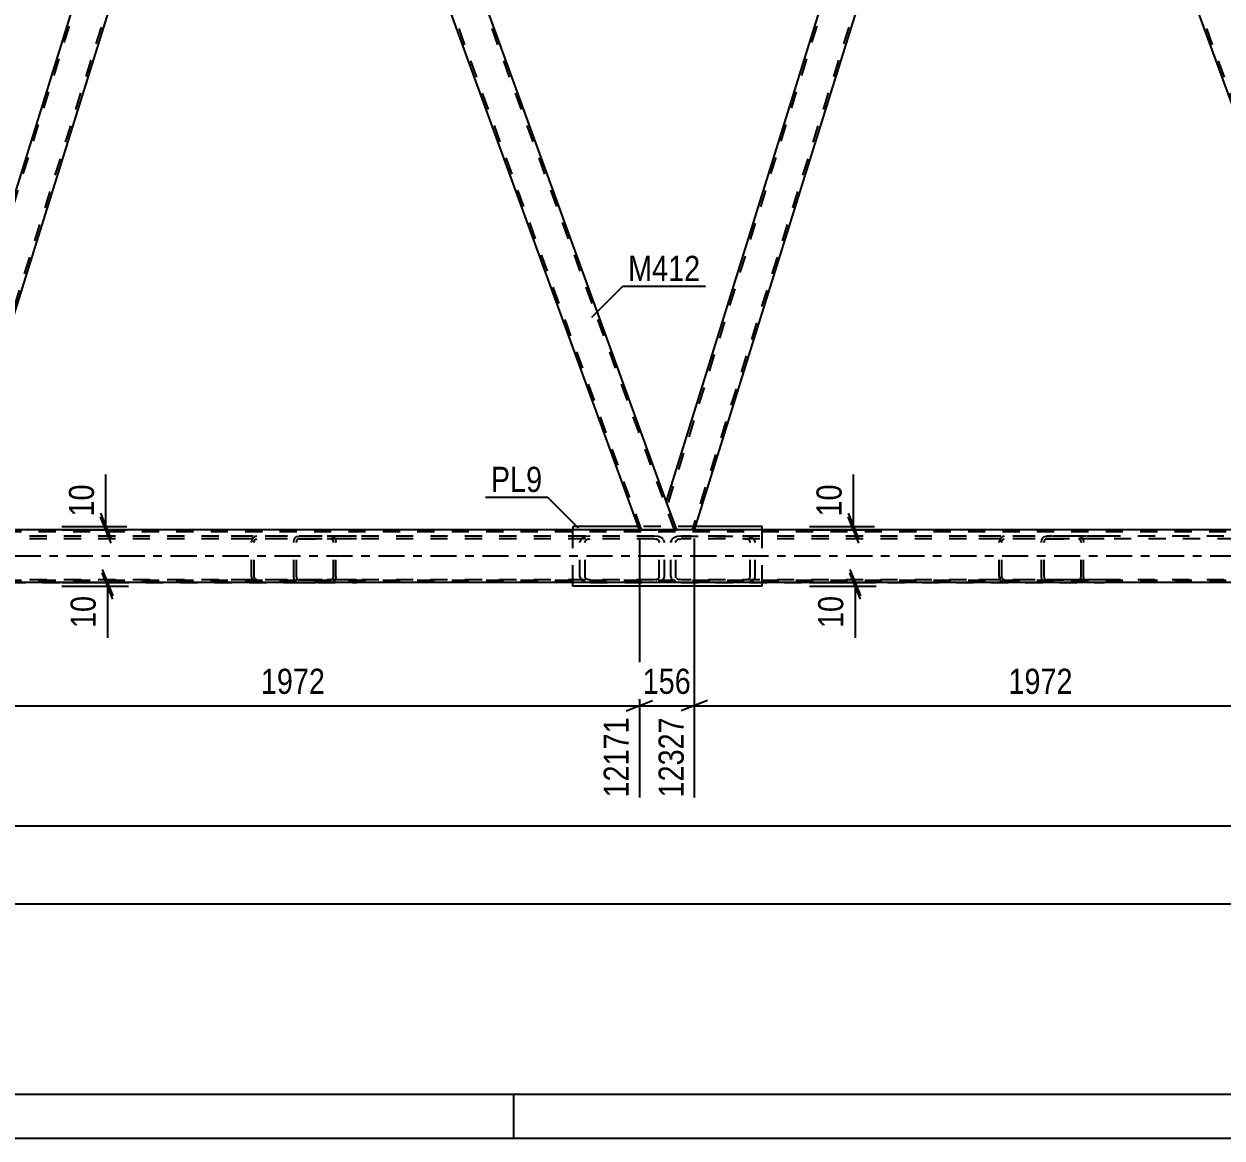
# Model space of a CAD drawing. Header units: millimetres. Extents: x -815 to 374, y -743 to 98.
# Drawn here: x -311.3 to -174.9, y -742.9 to -616 of the extents above; entities that cross this region are included whole.
import ezdxf

# ---------------------------------------------------------------- set-up
doc = ezdxf.new("R2010")
doc.units = ezdxf.units.MM
doc.linetypes.add('DXK_LINE_DOT2', pattern=[3.9198, 1.9599, -1.9599])
doc.linetypes.add('DXK_LINE_DOT3', pattern=[5.9187, 2.979, -0.9799, 0.9799, -0.9799])
doc.styles.add('Arial Narrow', font='ARIALN.TTF', dxfattribs={"height": 0.2})

# ---------------------------------------------------------------- blocks, each defined once
blk = doc.blocks.new('Unknown-232933173-1133')
at = {"color": 5, "linetype": 'Continuous'}
for p, q in [((-809.53, -737.85), (369.47, -737.85)), ((-255.53, -742.85), (-255.53, -737.85)), ((-814.53, -742.85), (374.47, -742.85))]:
    blk.add_line(p, q, dxfattribs=at)
blk = doc.blocks.new('Part-232933173-8717 - 8685')
at = {"color": 7, "linetype": 'DXK_LINE_DOT2'}
for p, q in [((-237.58, -674.7), (-237.67, -674.94)), ((-237.67, -678.94), (-237.67, -674.94)), ((-237.08, -674.94), (-237.04, -674.82)), ((-237.08, -678.94), (-237.08, -674.94)), ((-236.5, -674.3), (-236.95, -674.35)), ((-236.72, -674.65), (-236.5, -674.62)), ((-236.5, -674.3), (-229.22, -674.3)), ((-188.33, -674.3), (-236.5, -674.3)), ((-188.33, -674.62), (-236.5, -674.62)), ((-228.78, -674.35), (-229.22, -674.3)), ((-229.22, -674.62), (-229, -674.65)), ((-228.69, -674.82), (-228.64, -674.94)), ((-228.64, -678.94), (-228.64, -674.94)), ((-228.06, -674.94), (-228.15, -674.7)), ((-228.06, -678.94), (-228.06, -674.94)), ((-237.67, -678.94), (-237.58, -679.19)), ((-237.04, -679.06), (-237.08, -678.94)), ((-236.5, -679.26), (-236.72, -679.24)), ((-188.33, -679.26), (-236.5, -679.26)), ((-229, -679.24), (-229.22, -679.26)), ((-228.64, -678.94), (-228.69, -679.06)), ((-228.15, -679.19), (-228.06, -678.94)), ((-236.95, -679.53), (-236.5, -679.58)), ((-236.5, -679.58), (-229.22, -679.58)), ((-236.5, -679.58), (-188.33, -679.58)), ((-229.22, -679.58), (-228.78, -679.53))]:
    blk.add_line(p, q, dxfattribs=at)
for centre, radius, start, end in [((-236.77, -675.43), 1.09, 99.5182, 138.0638), ((-236.63, -675.18), 0.545, 99.5182, 138.0638), ((-229.09, -675.18), 0.545, 41.9363, 80.4819), ((-228.96, -675.43), 1.09, 41.9363, 80.4819), ((-236.77, -678.46), 1.09, 221.9363, 260.4819), ((-236.63, -678.7), 0.545, 221.9363, 260.4819), ((-229.09, -678.7), 0.545, 279.5182, 318.0638), ((-228.96, -678.46), 1.09, 279.5182, 318.0638)]:
    blk.add_arc(centre, radius, start, end, dxfattribs=at)
blk = doc.blocks.new('Part-232933173-8782 - 8685')
at = {"color": 2, "linetype": 'Continuous'}
for p, q in [((-201.48, -552.58), (-238.18, -670.33)), ((-200.16, -552.58), (-201.48, -552.58)), ((-200.16, -552.58), (-198.61, -556.83)), ((-198.61, -556.83), (-235, -673.58)), ((-237, -673.58), (-238.18, -670.33))]:
    blk.add_line(p, q, dxfattribs=at)
at = {"color": 7, "linetype": 'DXK_LINE_DOT2'}
for p, q in [((-201.23, -552.58), (-238.04, -670.7)), ((-198.75, -556.46), (-235.25, -673.58)), ((-235, -673.58), (-237, -673.58))]:
    blk.add_line(p, q, dxfattribs=at)
blk = doc.blocks.new('Part-232933173-8718 - 8685')
at = {"color": 7, "linetype": 'DXK_LINE_DOT2'}
for p, q in [((-195.47, -674.94), (-195.42, -674.7)), ((-195.47, -678.94), (-195.47, -674.94)), ((-195.42, -674.7), (-195.29, -674.49)), ((-195.29, -674.49), (-195.11, -674.35)), ((-195.15, -674.82), (-195.17, -674.94)), ((-195.17, -678.94), (-195.17, -674.94)), ((-195.09, -674.72), (-195.15, -674.82)), ((-195.11, -674.35), (-194.88, -674.3)), ((-194.99, -674.65), (-195.09, -674.72)), ((-194.88, -674.62), (-194.99, -674.65)), ((-155.09, -674.3), (-194.88, -674.3)), ((-194.88, -674.62), (-191.24, -674.62)), ((-161.71, -674.62), (-194.88, -674.62)), ((-191.24, -674.3), (-191.02, -674.35)), ((-191.13, -674.65), (-191.24, -674.62)), ((-191.04, -674.72), (-191.13, -674.65)), ((-190.97, -674.82), (-191.04, -674.72)), ((-191.02, -674.35), (-190.83, -674.49)), ((-190.95, -674.94), (-190.97, -674.82)), ((-190.95, -678.94), (-190.95, -674.94)), ((-190.83, -674.49), (-190.71, -674.7)), ((-190.71, -674.7), (-190.66, -674.94)), ((-190.66, -678.94), (-190.66, -674.94)), ((-162.78, -674.7), (-162.87, -674.94)), ((-162.87, -678.94), (-162.87, -674.94)), ((-162.29, -674.94), (-162.25, -674.82)), ((-162.29, -678.94), (-162.29, -674.94)), ((-161.71, -674.3), (-162.15, -674.35)), ((-161.93, -674.65), (-161.71, -674.62)), ((-155.09, -674.62), (-161.71, -674.62)), ((-155.09, -679.58), (-155.09, -674.3)), ((-195.42, -679.19), (-195.47, -678.94)), ((-195.29, -679.39), (-195.42, -679.19)), ((-195.11, -679.53), (-195.29, -679.39)), ((-195.17, -678.94), (-195.15, -679.06)), ((-195.15, -679.06), (-195.09, -679.17)), ((-195.09, -679.17), (-194.99, -679.24)), ((-194.99, -679.24), (-194.88, -679.26)), ((-194.88, -679.26), (-191.24, -679.26)), ((-155.09, -679.26), (-194.88, -679.26)), ((-191.24, -679.26), (-191.13, -679.24)), ((-191.13, -679.24), (-191.04, -679.17)), ((-191.04, -679.17), (-190.97, -679.06)), ((-190.83, -679.39), (-191.02, -679.53)), ((-190.97, -679.06), (-190.95, -678.94)), ((-190.71, -679.19), (-190.83, -679.39)), ((-190.66, -678.94), (-190.71, -679.19)), ((-162.87, -678.94), (-162.78, -679.19)), ((-162.25, -679.06), (-162.29, -678.94)), ((-161.71, -679.26), (-161.93, -679.24)), ((-194.88, -679.58), (-195.11, -679.53)), ((-155.09, -679.58), (-194.88, -679.58)), ((-191.02, -679.53), (-191.24, -679.58)), ((-162.15, -679.53), (-161.71, -679.58)), ((-161.71, -679.58), (-155.09, -679.58))]:
    blk.add_line(p, q, dxfattribs=at)
for centre, radius, start, end in [((-161.97, -675.43), 1.09, 99.5182, 138.0638), ((-161.84, -675.18), 0.545, 99.5182, 138.0638), ((-161.97, -678.46), 1.09, 221.9363, 260.4819), ((-161.84, -678.7), 0.545, 221.9363, 260.4819)]:
    blk.add_arc(centre, radius, start, end, dxfattribs=at)
blk = doc.blocks.new('Part-232933173-8719 - 8685')
at = {"color": 7, "linetype": 'DXK_LINE_DOT2'}
for p, q in [((-320.96, -679.58), (-320.96, -674.3)), ((-320.96, -674.3), (-314.36, -674.3)), ((-273.46, -674.3), (-320.96, -674.3)), ((-273.46, -674.62), (-320.96, -674.62)), ((-313.91, -674.35), (-314.36, -674.3)), ((-314.36, -674.62), (-314.13, -674.65)), ((-313.82, -674.82), (-313.77, -674.94)), ((-313.77, -678.94), (-313.77, -674.94)), ((-313.19, -674.94), (-313.28, -674.7)), ((-313.19, -678.94), (-313.19, -674.94)), ((-273.46, -679.26), (-320.96, -679.26)), ((-314.13, -679.24), (-314.36, -679.26)), ((-313.77, -678.94), (-313.82, -679.06)), ((-313.28, -679.19), (-313.19, -678.94)), ((-320.96, -679.58), (-273.46, -679.58)), ((-314.36, -679.58), (-313.91, -679.53))]:
    blk.add_line(p, q, dxfattribs=at)
for centre, radius, start, end in [((-314.22, -675.18), 0.545, 41.9363, 80.4819), ((-314.09, -675.43), 1.09, 41.9363, 80.4819), ((-314.22, -678.7), 0.545, 279.5182, 318.0638), ((-314.09, -678.46), 1.09, 279.5182, 318.0638)]:
    blk.add_arc(centre, radius, start, end, dxfattribs=at)
blk = doc.blocks.new('Part-232933173-8720 - 8685')
at = {"color": 7, "linetype": 'DXK_LINE_DOT2'}
for p, q in [((-280.6, -674.94), (-280.55, -674.7)), ((-280.6, -678.94), (-280.6, -674.94)), ((-280.55, -674.7), (-280.43, -674.49)), ((-280.43, -674.49), (-280.24, -674.35)), ((-280.29, -674.82), (-280.31, -674.94)), ((-280.31, -678.94), (-280.31, -674.94)), ((-280.22, -674.72), (-280.29, -674.82)), ((-280.24, -674.35), (-280.02, -674.3)), ((-280.13, -674.65), (-280.22, -674.72)), ((-280.02, -674.62), (-280.13, -674.65)), ((-239.56, -674.3), (-280.02, -674.3)), ((-280.02, -674.62), (-276.38, -674.62)), ((-239.56, -674.62), (-280.02, -674.62)), ((-276.38, -674.3), (-276.15, -674.35)), ((-276.27, -674.65), (-276.38, -674.62)), ((-276.17, -674.72), (-276.27, -674.65)), ((-276.11, -674.82), (-276.17, -674.72)), ((-276.15, -674.35), (-275.97, -674.49)), ((-276.09, -674.94), (-276.11, -674.82)), ((-276.09, -678.94), (-276.09, -674.94)), ((-275.97, -674.49), (-275.84, -674.7)), ((-275.84, -674.7), (-275.8, -674.94)), ((-275.8, -678.94), (-275.8, -674.94)), ((-247.92, -674.7), (-248.01, -674.94)), ((-248.01, -678.94), (-248.01, -674.94)), ((-247.42, -674.94), (-247.38, -674.82)), ((-247.42, -678.94), (-247.42, -674.94)), ((-246.84, -674.3), (-247.29, -674.35)), ((-247.06, -674.65), (-246.84, -674.62)), ((-239.12, -674.35), (-239.56, -674.3)), ((-239.56, -674.62), (-239.34, -674.65)), ((-239.02, -674.82), (-238.98, -674.94)), ((-238.98, -678.94), (-238.98, -674.94)), ((-238.4, -674.94), (-238.49, -674.7)), ((-238.4, -678.94), (-238.4, -674.94)), ((-280.55, -679.19), (-280.6, -678.94)), ((-280.43, -679.39), (-280.55, -679.19)), ((-280.24, -679.53), (-280.43, -679.39)), ((-280.31, -678.94), (-280.29, -679.06)), ((-280.29, -679.06), (-280.22, -679.17)), ((-280.22, -679.17), (-280.13, -679.24)), ((-280.13, -679.24), (-280.02, -679.26)), ((-280.02, -679.26), (-276.38, -679.26)), ((-239.56, -679.26), (-280.02, -679.26)), ((-276.38, -679.26), (-276.27, -679.24)), ((-276.27, -679.24), (-276.17, -679.17)), ((-276.17, -679.17), (-276.11, -679.06)), ((-275.97, -679.39), (-276.15, -679.53)), ((-276.11, -679.06), (-276.09, -678.94)), ((-275.84, -679.19), (-275.97, -679.39)), ((-275.8, -678.94), (-275.84, -679.19)), ((-248.01, -678.94), (-247.92, -679.19)), ((-247.38, -679.06), (-247.42, -678.94)), ((-246.84, -679.26), (-247.06, -679.24)), ((-239.34, -679.24), (-239.56, -679.26)), ((-238.98, -678.94), (-239.02, -679.06)), ((-238.49, -679.19), (-238.4, -678.94)), ((-280.02, -679.58), (-280.24, -679.53)), ((-280.02, -679.58), (-276.38, -679.58)), ((-239.56, -679.58), (-280.02, -679.58)), ((-276.15, -679.53), (-276.38, -679.58)), ((-247.29, -679.53), (-246.84, -679.58)), ((-246.84, -679.58), (-239.56, -679.58)), ((-239.56, -679.58), (-239.12, -679.53))]:
    blk.add_line(p, q, dxfattribs=at)
for centre, radius, start, end in [((-247.11, -675.42), 1.09, 99.5182, 138.0638), ((-246.97, -675.18), 0.545, 99.5182, 138.0638), ((-239.43, -675.18), 0.545, 41.9363, 80.4819), ((-239.3, -675.42), 1.09, 41.9363, 80.4819), ((-247.11, -678.46), 1.09, 221.9363, 260.4819), ((-246.97, -678.7), 0.545, 221.9363, 260.4819), ((-239.43, -678.7), 0.545, 279.5182, 318.0638), ((-239.3, -678.46), 1.09, 279.5182, 318.0638)]:
    blk.add_arc(centre, radius, start, end, dxfattribs=at)
blk = doc.blocks.new('Part-232933173-8787 - 8685')
at = {"color": 2, "linetype": 'Continuous'}
for p, q in [((-286.61, -552.58), (-323.31, -670.33)), ((-285.29, -552.58), (-286.61, -552.58)), ((-285.29, -552.58), (-283.75, -556.83)), ((-283.75, -556.83), (-320.14, -673.58)), ((-322.13, -673.58), (-323.31, -670.33))]:
    blk.add_line(p, q, dxfattribs=at)
at = {"color": 7, "linetype": 'DXK_LINE_DOT2'}
for p, q in [((-286.36, -552.58), (-323.18, -670.7)), ((-283.88, -556.46), (-320.39, -673.58)), ((-320.14, -673.58), (-322.13, -673.58))]:
    blk.add_line(p, q, dxfattribs=at)
blk = doc.blocks.new('Part-232933173-8747 - 8685')
at = {"color": 2, "linetype": 'Continuous'}
for p, q in [((-195.9, -552.58), (-200.16, -552.58)), ((-153.04, -670.33), (-195.9, -552.58)), ((-156.12, -673.58), (-198.61, -556.83))]:
    blk.add_line(p, q, dxfattribs=at)
at = {"color": 7, "linetype": 'DXK_LINE_DOT2'}
for p, q in [((-200.16, -552.58), (-198.61, -556.83)), ((-155.86, -673.58), (-199.9, -552.58)), ((-152.12, -673.58), (-196.16, -552.58)), ((-151.86, -673.58), (-153.04, -670.33)), ((-156.12, -673.58), (-151.86, -673.58))]:
    blk.add_line(p, q, dxfattribs=at)
blk = doc.blocks.new('Part-232933173-8752 - 8685')
at = {"color": 2, "linetype": 'Continuous'}
for p, q in [((-281.04, -552.58), (-285.29, -552.58)), ((-238.18, -670.33), (-281.04, -552.58)), ((-241.25, -673.58), (-283.75, -556.83))]:
    blk.add_line(p, q, dxfattribs=at)
at = {"color": 7, "linetype": 'DXK_LINE_DOT2'}
for p, q in [((-285.29, -552.58), (-283.75, -556.83)), ((-241, -673.58), (-285.04, -552.58)), ((-237.25, -673.58), (-281.29, -552.58)), ((-237, -673.58), (-238.18, -670.33)), ((-241.25, -673.58), (-237, -673.58))]:
    blk.add_line(p, q, dxfattribs=at)
blk = doc.blocks.new('Part-232933173-8840 - 8685')
at = {"color": 7, "linetype": 'DXK_LINE_DOT2'}
for p, q in [((-196.77, -674.3), (-202.6, -674.3)), ((-196.77, -674.62), (-202.6, -674.62)), ((-200.22, -674.7), (-200.27, -674.94)), ((-200.27, -678.94), (-200.27, -674.94)), ((-200.1, -674.49), (-200.22, -674.7)), ((-199.91, -674.35), (-200.1, -674.49)), ((-199.98, -674.94), (-199.96, -674.82)), ((-199.98, -678.94), (-199.98, -674.94)), ((-199.96, -674.82), (-199.89, -674.72)), ((-199.69, -674.3), (-199.91, -674.35)), ((-199.89, -674.72), (-199.8, -674.65)), ((-199.8, -674.65), (-199.69, -674.62)), ((-196.77, -679.26), (-202.6, -679.26)), ((-200.27, -678.94), (-200.22, -679.19)), ((-200.22, -679.19), (-200.1, -679.39)), ((-200.1, -679.39), (-199.91, -679.53)), ((-199.96, -679.06), (-199.98, -678.94)), ((-199.89, -679.17), (-199.96, -679.06)), ((-199.8, -679.24), (-199.89, -679.17)), ((-199.69, -679.26), (-199.8, -679.24)), ((-196.77, -679.58), (-202.6, -679.58)), ((-199.91, -679.53), (-199.69, -679.58))]:
    blk.add_line(p, q, dxfattribs=at)
blk = doc.blocks.new('Part-232933173-8841 - 8685')
at = {"color": 7, "linetype": 'DXK_LINE_DOT2'}
for p, q in [((-281.91, -674.3), (-287.74, -674.3)), ((-281.91, -674.62), (-287.74, -674.62)), ((-285.36, -674.7), (-285.4, -674.94)), ((-285.4, -678.94), (-285.4, -674.94)), ((-285.23, -674.49), (-285.36, -674.7)), ((-285.04, -674.35), (-285.23, -674.49)), ((-285.11, -674.94), (-285.09, -674.82)), ((-285.11, -678.94), (-285.11, -674.94)), ((-285.09, -674.82), (-285.03, -674.72)), ((-284.82, -674.3), (-285.04, -674.35)), ((-285.03, -674.72), (-284.93, -674.65)), ((-284.93, -674.65), (-284.82, -674.62)), ((-281.91, -679.26), (-287.74, -679.26)), ((-285.4, -678.94), (-285.36, -679.19)), ((-285.36, -679.19), (-285.23, -679.39)), ((-285.23, -679.39), (-285.04, -679.53)), ((-285.09, -679.06), (-285.11, -678.94)), ((-285.03, -679.17), (-285.09, -679.06)), ((-284.93, -679.24), (-285.03, -679.17)), ((-284.82, -679.26), (-284.93, -679.24)), ((-281.91, -679.58), (-287.74, -679.58)), ((-285.04, -679.53), (-284.82, -679.58))]:
    blk.add_line(p, q, dxfattribs=at)
blk = doc.blocks.new('Part-232933173-8876 - 8685')
at = {"color": 2, "linetype": 'Continuous'}
for p, q in [((-241.4, -673.18), (-248.81, -673.18)), ((-248.81, -673.18), (-248.81, -673.58)), ((-227.26, -673.18), (-234.88, -673.18)), ((-227.26, -673.58), (-227.26, -673.18)), ((-248.81, -679.98), (-248.81, -679.58)), ((-227.26, -679.98), (-248.81, -679.98)), ((-227.26, -679.98), (-227.26, -679.58))]:
    blk.add_line(p, q, dxfattribs=at)
at = {"color": 7, "linetype": 'DXK_LINE_DOT2'}
for p, q in [((-248.81, -679.58), (-248.81, -673.58)), ((-234.88, -673.18), (-241.4, -673.18)), ((-227.26, -679.58), (-227.26, -673.58))]:
    blk.add_line(p, q, dxfattribs=at)
blk = doc.blocks.new('Part-232933173-8921 - 8685')
at = {"color": 7, "linetype": 'DXK_LINE_DOT2'}
for p, q in [((-48.99, -673.82), (-728.07, -673.82)), ((-48.99, -679.34), (-728.07, -679.34))]:
    blk.add_line(p, q, dxfattribs=at)
at = {"color": 2, "linetype": 'Continuous'}
for p, q in [((-48.99, -673.58), (-724.07, -673.58)), ((-48.99, -679.58), (-724.07, -679.58))]:
    blk.add_line(p, q, dxfattribs=at)
at = {"color": 7, "linetype": 'DXK_LINE_DOT3'}
blk.add_line((-48.99, -676.58), (-728.07, -676.58), dxfattribs=at)
blk = doc.blocks.new('StraightDimension-232933173-38661 - 8685')
at = {"color": 7, "linetype": 'Continuous'}
for p, q in [((-216.87, -673.18), (-216.87, -667.28)), ((-216.87, -673.18), (-216.87, -667.28)), ((-217.47, -671.68), (-216.27, -674.68)), ((-216.27, -675.08), (-217.47, -672.08)), ((-221.89, -673.18), (-214.47, -673.18)), ((-221.89, -673.58), (-214.47, -673.58)), ((-216.87, -673.58), (-216.87, -673.18))]:
    blk.add_line(p, q, dxfattribs=at)
at = {"color": 0}
blk.add_wipeout([(-217.62, -667.8), (-221.82, -667.8), (-221.82, -672.66), (-217.62, -672.66)], dxfattribs=at)
at = {"color": 3, "style": 'Arial Narrow'}
blk.add_text('10', height=2.863, rotation=90.0002, dxfattribs=at).set_placement((-218.22, -672.06))
blk = doc.blocks.new('StraightDimension-232933173-9169 - 8685')
at = {"color": 7, "linetype": 'Continuous'}
blk.add_line((-767.14, -716.19), (-36.09, -716.19), dxfattribs=at)
blk = doc.blocks.new('StraightDimension-232933173-9130 - 8685')
at = {"color": 7, "linetype": 'Continuous'}
blk.add_line((-728.07, -707.3), (-36.89, -707.3), dxfattribs=at)
blk = doc.blocks.new('StraightDimension-232933173-9876 - 8685')
at = {"color": 7, "linetype": 'Continuous'}
for p, q in [((-320.14, -674.58), (-320.14, -704.06)), ((-241.25, -674.58), (-241.25, -704.06)), ((-318.64, -693.01), (-321.64, -694.21)), ((-242.75, -694.21), (-239.75, -693.01)), ((-320.14, -693.61), (-241.25, -693.61))]:
    blk.add_line(p, q, dxfattribs=at)
at = {"color": 0}
blk.add_wipeout([(-276.44, -692.86), (-276.44, -688.66), (-284.95, -688.66), (-284.95, -692.86)], dxfattribs=at)
at = {"color": 3, "style": 'Arial Narrow'}
blk.add_text('1972', height=2.863, dxfattribs=at).set_placement((-284.35, -692.26))
at = {"color": 0, "linetype": 'Continuous'}
blk.add_wipeout([(-241.85, -694.31), (-246.05, -694.31), (-246.05, -704.66), (-241.85, -704.66)], dxfattribs=at)
at = {"color": 3, "linetype": 'Continuous', "style": 'Arial Narrow'}
blk.add_text('12171', height=2.863, rotation=90.0002, dxfattribs=at).set_placement((-242.45, -704.06))
blk = doc.blocks.new('StraightDimension-232933173-9899 - 8685')
at = {"color": 7, "linetype": 'Continuous'}
for p, q in [((-241.25, -674.58), (-241.25, -704.06)), ((-235, -674.58), (-235, -704.06)), ((-242.75, -694.21), (-239.75, -693.01)), ((-233.5, -693.01), (-236.5, -694.21)), ((-241.25, -693.61), (-235, -693.61))]:
    blk.add_line(p, q, dxfattribs=at)
at = {"color": 0}
blk.add_wipeout([(-234.79, -692.86), (-234.79, -688.66), (-241.47, -688.66), (-241.47, -692.86)], dxfattribs=at)
at = {"color": 0, "linetype": 'Continuous'}
blk.add_wipeout([(-235.6, -694.31), (-239.8, -694.31), (-239.8, -704.66), (-235.6, -704.66)], dxfattribs=at)
at = {"color": 3, "style": 'Arial Narrow'}
blk.add_text('156', height=2.863, dxfattribs=at).set_placement((-240.87, -692.26))
at = {"color": 3, "linetype": 'Continuous', "style": 'Arial Narrow'}
blk.add_text('12327', height=2.863, rotation=90.0002, dxfattribs=at).set_placement((-236.2, -704.06))
blk = doc.blocks.new('StraightDimension-232933173-9922 - 8685')
at = {"color": 7, "linetype": 'Continuous'}
for p, q in [((-235, -674.58), (-235, -704.06)), ((-156.12, -674.58), (-156.12, -704.06)), ((-233.5, -693.01), (-236.5, -694.21)), ((-157.62, -694.21), (-154.62, -693.01)), ((-235, -693.61), (-156.12, -693.61))]:
    blk.add_line(p, q, dxfattribs=at)
at = {"color": 0}
blk.add_wipeout([(-191.3, -692.86), (-191.3, -688.66), (-199.82, -688.66), (-199.82, -692.86)], dxfattribs=at)
at = {"color": 3, "style": 'Arial Narrow'}
blk.add_text('1972', height=2.863, dxfattribs=at).set_placement((-199.22, -692.26))
at = {"color": 0, "linetype": 'Continuous'}
blk.add_wipeout([(-156.72, -694.31), (-160.92, -694.31), (-160.92, -704.66), (-156.72, -704.66)], dxfattribs=at)
at = {"color": 3, "linetype": 'Continuous', "style": 'Arial Narrow'}
blk.add_text('14299', height=2.863, rotation=90.0002, dxfattribs=at).set_placement((-157.32, -704.06))
blk = doc.blocks.new('StraightDimension-232933173-38663 - 8685')
at = {"color": 7, "linetype": 'Continuous'}
for p, q in [((-217.28, -678.08), (-216.08, -681.08)), ((-216.08, -681.48), (-217.28, -678.48)), ((-221.89, -679.58), (-214.28, -679.58)), ((-221.89, -679.98), (-214.28, -679.98)), ((-216.68, -679.98), (-216.68, -679.58)), ((-216.68, -679.98), (-216.68, -685.89)), ((-216.68, -679.98), (-216.68, -685.89))]:
    blk.add_line(p, q, dxfattribs=at)
at = {"color": 0}
blk.add_wipeout([(-217.43, -680.51), (-221.63, -680.51), (-221.63, -685.36), (-217.43, -685.36)], dxfattribs=at)
at = {"color": 3, "style": 'Arial Narrow'}
blk.add_text('10', height=2.863, rotation=90.0002, dxfattribs=at).set_placement((-218.03, -684.76))
blk = doc.blocks.new('StraightDimension-232933173-38665 - 8685')
at = {"color": 7, "linetype": 'Continuous'}
for p, q in [((-302, -673.18), (-302, -667.28)), ((-302, -673.18), (-302, -667.28)), ((-302.6, -671.68), (-301.4, -674.68)), ((-301.4, -675.08), (-302.6, -672.08)), ((-307.03, -673.18), (-299.6, -673.18)), ((-307.03, -673.58), (-299.6, -673.58)), ((-302, -673.58), (-302, -673.18))]:
    blk.add_line(p, q, dxfattribs=at)
at = {"color": 0}
blk.add_wipeout([(-302.75, -667.8), (-306.95, -667.8), (-306.95, -672.66), (-302.75, -672.66)], dxfattribs=at)
at = {"color": 3, "style": 'Arial Narrow'}
blk.add_text('10', height=2.863, rotation=90.0002, dxfattribs=at).set_placement((-303.35, -672.06))
blk = doc.blocks.new('StraightDimension-232933173-38667 - 8685')
at = {"color": 7, "linetype": 'Continuous'}
for p, q in [((-302.41, -678.08), (-301.21, -681.08)), ((-301.21, -681.48), (-302.41, -678.48)), ((-307.03, -679.58), (-299.41, -679.58)), ((-307.03, -679.98), (-299.41, -679.98)), ((-301.81, -679.98), (-301.81, -679.58)), ((-301.81, -679.98), (-301.81, -685.89)), ((-301.81, -679.98), (-301.81, -685.89))]:
    blk.add_line(p, q, dxfattribs=at)
at = {"color": 0}
blk.add_wipeout([(-302.56, -680.51), (-306.76, -680.51), (-306.76, -685.36), (-302.56, -685.36)], dxfattribs=at)
at = {"color": 3, "style": 'Arial Narrow'}
blk.add_text('10', height=2.863, rotation=90.0002, dxfattribs=at).set_placement((-303.16, -684.76))
blk = doc.blocks.new('Mark-232933173-8748 - 8685')
at = {"color": 0}
blk.add_wipeout([(-234.31, -645.23), (-234.31, -642.23), (-242.53, -642.23), (-242.53, -645.23)], dxfattribs=at)
blk.add_wipeout([(-234.31, -645.23), (-234.31, -642.23), (-242.53, -642.23), (-242.53, -645.23)], dxfattribs=at)
at = {"color": 30, "linetype": 'Continuous'}
for p, q in [((-246.67, -649.37), (-243.13, -645.83)), ((-243.13, -645.83), (-233.71, -645.83))]:
    blk.add_line(p, q, dxfattribs=at)
at = {"color": 3, "style": 'Arial Narrow'}
blk.add_text('M412', height=2.863, dxfattribs=at).set_placement((-242.53, -645.23))
blk = doc.blocks.new('Mark-232933173-60032 - 8685')
at = {"color": 0}
blk.add_wipeout([(-252.32, -669.26), (-252.32, -666.26), (-258.16, -666.26), (-258.16, -669.26)], dxfattribs=at)
blk.add_wipeout([(-252.32, -669.26), (-252.32, -666.26), (-258.16, -666.26), (-258.16, -669.26)], dxfattribs=at)
at = {"color": 30, "linetype": 'Continuous'}
for p in [(-258.76, -669.86), (-248.18, -673.39)]:
    blk.add_line(p, (-251.72, -669.86), dxfattribs=at)
at = {"color": 3, "style": 'Arial Narrow'}
blk.add_text('PL9', height=2.863, dxfattribs=at).set_placement((-258.16, -669.26))

msp = doc.modelspace()

# ---------------------------------------------------------------- block references
for name in ['Unknown-232933173-1133', 'Part-232933173-8787 - 8685', 'Part-232933173-8752 - 8685', 'Part-232933173-8782 - 8685', 'Part-232933173-8747 - 8685', 'Part-232933173-8921 - 8685', 'Part-232933173-8876 - 8685', 'Part-232933173-8719 - 8685', 'Part-232933173-8841 - 8685', 'Part-232933173-8720 - 8685', 'Part-232933173-8717 - 8685', 'Part-232933173-8840 - 8685', 'Part-232933173-8718 - 8685']:
    msp.add_blockref(name, (0, 0))

# ---------------------------------------------------------------- next in the draw order: block references
msp.add_blockref('StraightDimension-232933173-38661 - 8685', (0, 0))

# ---------------------------------------------------------------- next in the draw order: block references
msp.add_blockref('StraightDimension-232933173-9169 - 8685', (0, 0))

# ---------------------------------------------------------------- next in the draw order: block references
for name in ['Mark-232933173-8748 - 8685', 'Mark-232933173-60032 - 8685', 'StraightDimension-232933173-9130 - 8685']:
    msp.add_blockref(name, (0, 0))

# ---------------------------------------------------------------- next in the draw order: block references
msp.add_blockref('StraightDimension-232933173-9876 - 8685', (0, 0))

# ---------------------------------------------------------------- next in the draw order: block references
for name in ['StraightDimension-232933173-38665 - 8685', 'StraightDimension-232933173-9899 - 8685', 'StraightDimension-232933173-38667 - 8685']:
    msp.add_blockref(name, (0, 0))

# ---------------------------------------------------------------- next in the draw order: block references
msp.add_blockref('StraightDimension-232933173-9922 - 8685', (0, 0))

# ---------------------------------------------------------------- next in the draw order: block references
msp.add_blockref('StraightDimension-232933173-38663 - 8685', (0, 0))

doc.saveas('drawing.dxf')
